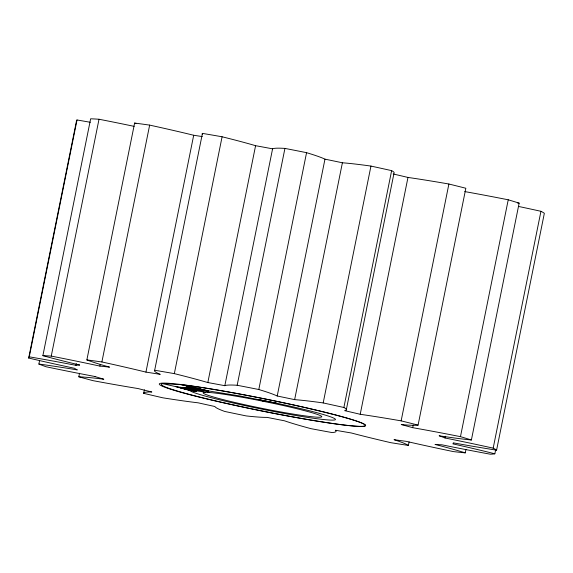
<?xml version="1.0" encoding="UTF-8"?>
<svg xmlns="http://www.w3.org/2000/svg" width="573" height="573" viewBox="0 0 573 573"><rect width="100%" height="100%" fill="white"/><g stroke="black" fill="none" stroke-linecap="round" stroke-linejoin="round"><path stroke-width="0.86" d="M182.787 388.093L188.875 389.747L205.163 392.154L195.379 389.49L175.467 386.553L189.649 390.414L191.045 389.518L191.275 388.344L195.472 388.967M39.587 360.539L38.878 364.048A149.102 8.846 11.4 0 1 77.305 369.914A193.796 11.496 11.4 0 1 74.547 368.289A149.102 8.846 11.4 0 1 28.679 358.046L76.438 121.197A239.414 14.196 11.4 0 1 77.018 119.972A149.102 8.846 11.4 0 1 90.319 122.285M28.671 358.046A239.421 14.196 11.4 0 1 29.259 356.829L77.018 119.972M79.64 365.015A149.102 8.846 11.4 0 1 42.882 355.654L90.641 118.797A239.414 14.196 11.4 0 1 99.014 119.248A149.102 8.846 11.4 0 1 134.168 126.368M42.882 355.654A239.421 14.196 11.4 0 1 51.248 356.098L99.014 119.248M29.259 356.829A149.102 8.846 11.4 0 1 75.951 365.338L76.302 363.583M144.382 389.819L143.673 393.329A149.102 8.846 11.4 0 1 151.809 391.996A193.796 11.496 11.4 0 1 138.1 388.566A149.102 8.846 11.4 0 1 92.984 380.651A239.421 14.196 11.4 0 1 78.809 376.79L79.525 373.281M51.255 356.098A149.102 8.846 11.4 0 1 99.91 366.104A193.796 11.496 11.4 0 1 109.55 367.135A149.102 8.846 11.4 0 1 86.867 359.908L134.619 123.059A239.414 14.196 11.4 0 1 149.653 125.115M99.91 366.104L100.261 364.349M86.86 359.908A239.421 14.196 11.4 0 1 101.887 361.964L149.653 125.115A149.102 8.846 11.4 0 1 193.695 135.257A193.796 11.496 11.4 0 1 202.312 136.589M101.894 361.964A149.102 8.846 11.4 0 1 145.936 372.106L193.695 135.257M145.943 372.113A193.796 11.496 11.4 0 1 160.225 374.348A149.102 8.846 11.4 0 1 154.681 370.244L202.434 133.387A239.414 14.196 11.4 0 1 222.095 136.775A149.102 8.846 11.4 0 1 255.587 145.692A193.796 11.496 11.4 0 1 272.583 148.837A149.102 8.846 11.4 0 1 284.931 148.407A239.414 14.196 11.4 0 1 306.555 152.669A149.102 8.846 11.4 0 1 324.97 159.151A193.796 11.496 11.4 0 1 342.389 162.782A149.102 8.846 11.4 0 1 370.953 166.077A239.414 14.196 11.4 0 1 391.631 170.632A149.102 8.846 11.4 0 1 394.023 173.118L346.264 409.974M393.228 173.984A193.796 11.496 11.4 0 1 407.969 177.437A149.102 8.846 11.4 0 1 448.895 184.019A239.414 14.196 11.4 0 1 465.835 188.252L418.082 425.109A239.421 14.196 11.4 0 0 401.136 420.869A149.102 8.846 11.4 0 0 360.216 414.286A193.796 11.496 11.4 0 0 344.724 410.669A149.102 8.846 11.4 0 0 343.879 407.489A239.421 14.196 11.4 0 0 323.193 402.934A149.102 8.846 11.4 0 0 294.637 399.639A193.796 11.496 11.4 0 0 277.21 396.007A149.102 8.846 11.4 0 0 258.803 389.518A239.421 14.196 11.4 0 0 237.165 385.264A149.102 8.846 11.4 0 0 224.824 385.693A193.796 11.496 11.4 0 0 207.827 382.549A149.102 8.846 11.4 0 0 174.335 373.632L222.095 136.775M207.827 382.549L255.587 145.692M224.824 385.693L272.583 148.844M237.172 385.264L284.931 148.407M258.803 389.518L306.562 152.669M277.21 396.007L324.97 159.151M294.637 399.639L342.396 162.782M323.193 402.934L370.953 166.077M343.879 407.489L391.638 170.632M360.216 414.286L407.976 177.437M401.136 420.869L448.895 184.019M143.665 393.329A239.421 14.196 11.4 0 0 162.811 397.805A149.102 8.846 11.4 0 0 198.158 402.826A193.796 11.496 11.4 0 0 214.904 406.515A149.102 8.846 11.4 0 0 224.688 411.435A239.421 14.196 11.4 0 0 246.211 415.919A149.102 8.846 11.4 0 0 267.025 417.373A193.796 11.496 11.4 0 0 284.537 420.818A149.102 8.846 11.4 0 0 310.931 428.654A239.421 14.196 11.4 0 0 331.932 432.543A149.102 8.846 11.4 0 0 335.391 430.237A193.796 11.496 11.4 0 0 351.306 432.973A149.102 8.846 11.4 0 0 390.743 442.671A239.421 14.196 11.4 0 0 408.384 445.436L409.093 441.933M508.222 199.798A239.414 14.196 11.4 0 1 519.138 203.15L471.386 440A239.421 14.196 11.4 0 0 460.47 436.655A149.102 8.846 11.4 0 0 412.718 427.673L413.248 425.044M518.479 206.43A149.102 8.846 11.4 0 1 540.941 211.294A239.414 14.196 11.4 0 1 544.343 213.299L496.59 450.156A239.421 14.196 11.4 0 0 493.181 448.15A149.102 8.846 11.4 0 0 445.042 437.987L445.393 436.232M460.47 436.655L508.23 199.798A149.102 8.846 11.4 0 0 464.724 191.575M408.391 445.436A149.102 8.846 11.4 0 0 394.031 439.677A193.796 11.496 11.4 0 0 406.2 441.339A149.102 8.846 11.4 0 0 453.35 451.588A239.421 14.196 11.4 0 0 465.255 452.863L465.964 449.354M493.181 448.15L540.941 211.294M465.255 452.863A149.102 8.846 11.4 0 0 435.022 444.426A193.796 11.496 11.4 0 0 441.797 444.784A149.102 8.846 11.4 0 0 490.295 454.203A239.421 14.196 11.4 0 0 494.85 453.809L495.738 449.418M262.692 401.186L263.673 400.563L277.289 403.349A74.433 4.412 11.4 0 1 334.961 419.873A74.433 4.412 11.4 0 1 260.328 408.85A74.433 4.412 11.4 0 1 189.649 390.414L194.748 391.166L180.567 387.305M274.524 403.621A60.509 3.588 11.4 0 1 310.057 416.528A60.509 3.588 11.4 0 1 210.262 396.029A60.509 3.588 11.4 0 1 259.082 400.448L274.524 403.621L275.506 402.991M192.342 388.652C200.4 390.628 192.284 388.444 190.408 389.927L195.887 389.547M189.921 387.341L194.211 387.978L202.813 390.786L195.192 389.418L200.278 389.024L208.013 390.85L239.586 395.907L277.289 403.349M186.146 389.01L187.478 388.909L190.343 389.969L162.646 383.666L180.968 384.648A104.078 6.174 11.4 0 1 349.107 418.734A104.078 6.174 11.4 0 1 284.158 415.26A104.078 6.174 11.4 0 1 162.646 383.666M193.345 388.945L191.131 388.272L192.8 388.845M191.045 389.518L208.013 390.85L196.883 389.346M200.278 389.024L181.949 388.043L184.613 388.53L183.876 388.329M191.067 389.196L194.254 389.597L187.572 387.821L191.762 388.752M193.266 389.26L184.048 387.549L184.019 387.921L191.06 389.339M194.999 389.289L202.656 390.542L196.625 389.654M195.379 389.49L191.117 388.537L203.916 390.399M201.159 390.091L202.957 390.356L202.025 390.12M180.359 387.656L183.625 388.136M180.989 387.828L191.081 389.024L186.469 388.071L186.49 387.685L191.11 388.616M184.348 388.738L188.08 389.289M183.138 388.637L188.238 389.389M186.483 389.554L191.583 390.306M190.709 387.735L198.33 389.096M191.246 387.935L202.949 390.034M191.117 388.537L203.967 390.85L198.931 388.96L189.047 387.212L198.638 389.826M191.096 388.752L192.249 388.745M258.294 399.445L263.673 400.563M180.968 384.648L208.859 390.972M194.025 388.695L196.768 389.361M198.566 389.189L201.746 390.02M194.483 389.153L195.508 389.425M200.901 390.063L192.793 387.857L186.161 386.875L192.557 388.745M196.002 389.432L190.702 387.985L191.833 388.43M209.496 392.498L198.845 388.487L187.149 386.388L189.77 387.412M190.078 387.491L194.018 389.024M94.953 376.511A193.796 11.496 11.4 0 0 103.785 379.219A149.102 8.846 11.4 0 0 78.816 376.79M75.958 365.338A193.796 11.496 11.4 0 1 79.64 365.015M412.718 427.68A193.796 11.496 11.4 0 0 401.243 424.55A149.102 8.846 11.4 0 0 418.082 425.109M445.042 437.987A193.796 11.496 11.4 0 0 439.14 435.788A149.102 8.846 11.4 0 0 471.386 440M38.878 364.048A239.421 14.196 11.4 0 0 46.162 366.777A149.102 8.846 11.4 0 0 94.946 376.511M154.674 370.244A239.421 14.196 11.4 0 1 174.335 373.632M135.944 123.56A149.102 8.846 11.4 0 1 134.619 123.059M202.47 134.404A149.102 8.846 11.4 0 1 202.434 133.387M519.145 203.15A149.102 8.846 11.4 0 1 517.555 202.985M494.85 453.809A149.102 8.846 11.4 0 0 452.828 443.839A193.796 11.496 11.4 0 0 453.3 442.85A149.102 8.846 11.4 0 0 496.59 450.156M186.067 388.379L179.428 387.398L189.899 390.249L196.539 391.23L186.067 388.379M196.833 396.509A105.21 6.239 11.4 0 0 364.213 426.276A105.21 6.239 11.4 0 0 226.435 391.581A105.21 6.239 11.4 0 0 196.833 396.509"/></g></svg>
